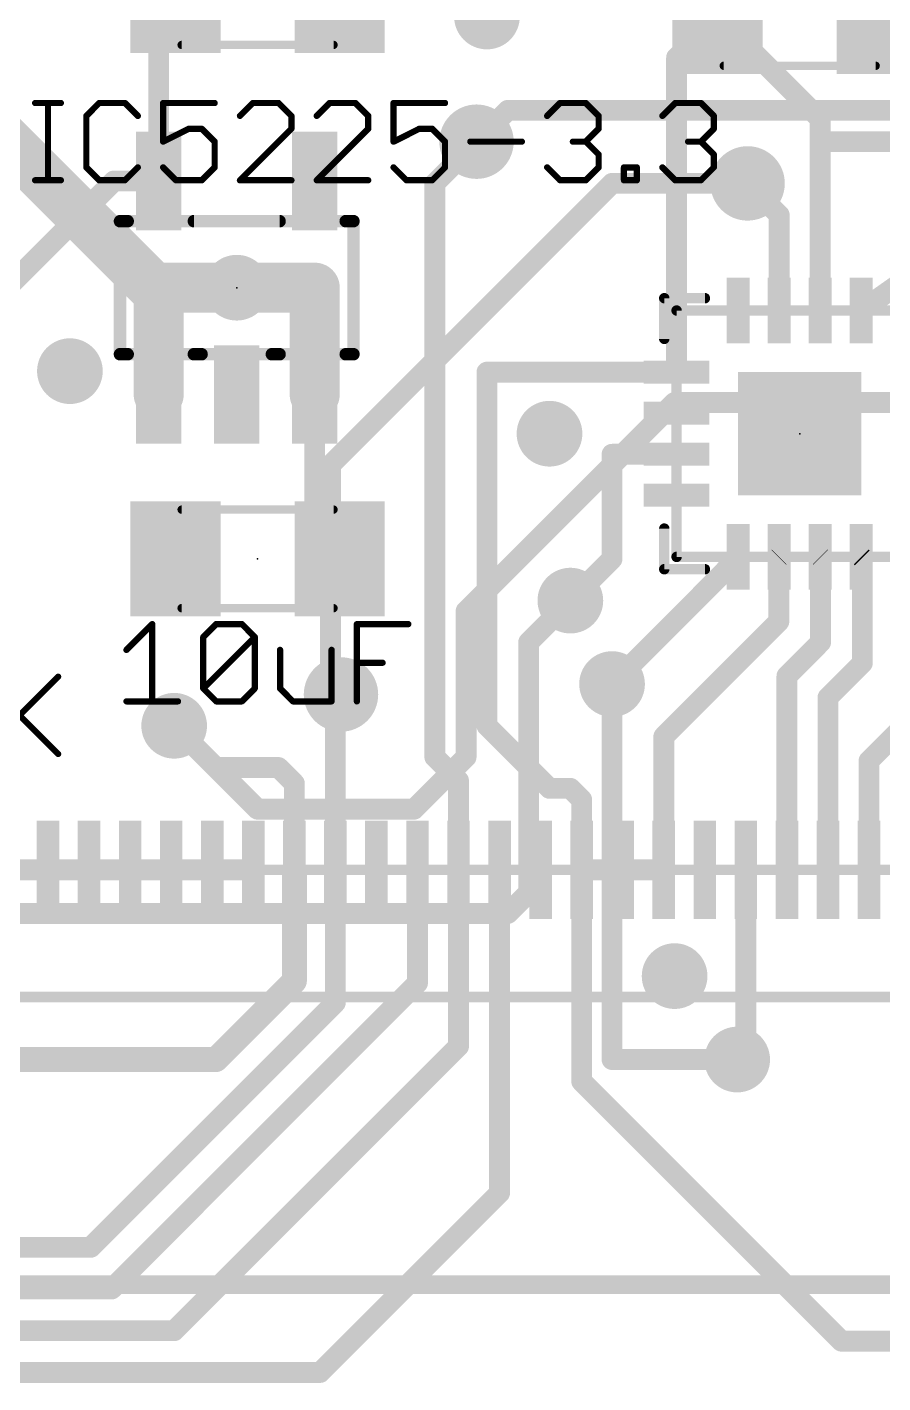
# Model space of a CAD drawing. Extents: x -15 to 72, y -20 to 100.
# Drawn here: x 31.74 to 42.16, y 28.32 to 44.83 of the extents above; entities that cross this region are included whole.
import ezdxf

# ---------------------------------------------------------------- set-up
doc = ezdxf.new("R2010")
doc.units = 0
for name, color, linetype in [('1', 12, 'CONTINUOUS'), ('16', 132, 'CONTINUOUS'), ('18', 110, 'CONTINUOUS'), ('21', 40, 'CONTINUOUS'), ('23', 53, 'CONTINUOUS'), ('27', 253, 'CONTINUOUS'), ('51', 253, 'CONTINUOUS')]:
    doc.layers.add(name, color=color, linetype=linetype)

# ---------------------------------------------------------------- blocks, each defined once
blk = doc.blocks.new('RECT')
blk.add_solid([(-0.5, -0.5), (0.5, -0.5), (-0.5, 0.5), (0.5, 0.5)])
blk = doc.blocks.new('ROUNDV')
at = {"const_width": 0.5}
blk.add_lwpolyline([(0, -0.25, 1), (0, 0.25, 1), (0, -0.25)], format="xyb", dxfattribs=at)

msp = doc.modelspace()

# ---------------------------------------------------------------- linework, layer by layer
at = {"layer": '1'}
for points, const_width in [([(33.34, 42.956), (33.34, 45.008)], 0.254), ([(39.648, 44.458), (40.148, 44.958)], 0.254), ([(41.398, 43.708), (40.148, 44.958)], 0.254), ([(39.648, 40.628), (39.648, 44.458)], 0.254), ([(41.398, 43.434), (41.398, 43.708)], 0.254), ([(36.703, 42.926), (37.211, 43.434)], 0.254), ([(41.398, 41.378), (41.398, 43.434)], 0.254), ([(42.672, 43.434), (41.398, 43.434)], 0.254), ([(44.196, 42.992), (41.898, 41.378)], 0.254), ([(32.796, 42.956), (30.734, 40.894)], 0.254), ([(33.34, 42.956), (32.796, 42.956)], 0.254), ([(36.703, 35.941), (36.703, 42.926)], 0.254), ([(40.898, 42.541), (40.513, 42.926)], 0.254), ([(40.898, 41.378), (40.898, 42.541)], 0.254), ([(33.34, 40.356), (33.34, 41.656)], 0.6096), ([(33.34, 41.656), (34.29, 41.656)], 0.6096), ([(34.29, 41.656), (35.24, 41.656)], 0.6096), ([(35.24, 41.656), (35.24, 40.356)], 0.6096), ([(39.648, 40.628), (37.338, 40.628)], 0.254), ([(37.338, 40.628), (37.338, 36.322)], 0.254), ([(35.24, 38.658), (35.24, 40.356)], 0.254), ([(39.648, 39.628), (38.862, 39.628)], 0.254), ([(38.862, 39.628), (38.862, 38.354)], 0.254), ([(35.544, 38.354), (35.24, 38.658)], 0.254), ([(38.862, 38.354), (38.354, 37.846)], 0.254), ([(40.398, 38.378), (40.156, 38.124)], 0.254), ([(40.894, 38.374), (40.898, 38.378)], 0.254), ([(40.894, 37.592), (40.894, 38.374)], 0.254), ([(41.402, 38.374), (41.398, 38.378)], 0.254), ([(41.402, 37.338), (41.402, 38.374)], 0.254), ([(41.91, 38.366), (41.898, 38.378)], 0.254), ([(41.91, 37.084), (41.91, 38.366)], 0.254), ([(40.156, 38.124), (38.862, 36.83)], 0.254), ([(39.492, 36.19), (40.894, 37.592)], 0.254), ([(40.992, 36.928), (41.402, 37.338)], 0.254), ([(41.992, 35.896), (43.434, 37.338)], 0.254), ([(41.492, 36.666), (41.91, 37.084)], 0.254), ([(40.992, 34.568), (40.992, 36.928)], 0.254), ([(35.56, 36.703), (35.492, 36.635)], 0.254), ([(35.492, 36.635), (35.492, 34.568)], 0.254), ([(41.492, 34.568), (41.492, 36.666)], 0.254), ([(34.036, 35.814), (33.528, 36.322)], 0.254), ([(37.338, 36.322), (38.1, 35.56)], 0.254), ([(39.492, 34.568), (39.492, 36.19)], 0.254), ([(36.992, 35.652), (36.703, 35.941)], 0.254), ([(41.992, 34.568), (41.992, 35.896)], 0.254), ([(34.798, 35.814), (34.036, 35.814)], 0.254), ([(34.992, 35.62), (34.798, 35.814)], 0.254), ([(34.992, 34.568), (34.992, 35.62)], 0.254), ([(36.992, 34.568), (36.992, 35.652)], 0.254), ([(38.1, 35.56), (38.354, 35.56)], 0.254), ([(38.354, 35.56), (38.492, 35.422)], 0.254), ([(38.492, 35.422), (38.492, 34.568)], 0.254), ([(31.492, 34.568), (31.992, 34.568)], 0.254), ([(32.492, 34.568), (31.992, 34.568)], 0.254), ([(32.992, 34.568), (32.492, 34.568)], 0.254), ([(33.492, 34.568), (32.992, 34.568)], 0.254), ([(33.992, 34.568), (33.492, 34.568)], 0.254), ([(34.492, 34.568), (33.992, 34.568)], 0.254), ([(34.992, 34.568), (34.992, 33.214)], 0.3048), ([(35.492, 32.952), (35.492, 34.568)], 0.254), ([(36.492, 34.568), (36.492, 33.19)], 0.254), ([(36.992, 32.42), (36.992, 34.568)], 0.254), ([(37.492, 34.568), (37.492, 30.634)], 0.254), ([(38.492, 34.568), (38.992, 34.568)], 0.254), ([(38.492, 31.993), (38.492, 34.568)], 0.254), ([(39.492, 34.568), (38.992, 34.568)], 0.254), ([(40.492, 32.364), (40.492, 34.568)], 0.254), ([(34.992, 33.214), (34.036, 32.258)], 0.3048), ([(36.492, 33.19), (32.766, 29.464)], 0.254), ([(32.512, 29.972), (35.492, 32.952)], 0.254), ([(33.528, 28.956), (36.992, 32.42)], 0.254), ([(34.036, 32.258), (19.558, 32.258)], 0.3048), ([(40.386, 32.258), (40.492, 32.364)], 0.254), ([(41.656, 28.829), (38.492, 31.993)], 0.254), ([(37.492, 30.634), (35.306, 28.448)], 0.254), ([(32.512, 29.972), (15.875, 29.972)], 0.254), ([(32.766, 29.464), (15.621, 29.464)], 0.254), ([(14.859, 28.956), (33.528, 28.956)], 0.254), ([(47.117, 28.829), (41.656, 28.829)], 0.254), ([(35.306, 28.448), (9.398, 28.448)], 0.254)]:
    msp.add_lwpolyline(points, dxfattribs=dict(at, const_width=const_width))
for points, const_width in [([(39.7115, 44.458, 1), (39.5845, 44.458)], 0.127), ([(39.6031, 44.5029, 1), (39.6929, 44.4131)], 0.127), ([(41.4615, 43.708, 1), (41.3345, 43.708)], 0.127), ([(41.3531, 43.6631, 1), (41.4429, 43.7529)], 0.127), ([(37.2559, 43.3891, 1), (37.1661, 43.4789)], 0.127), ([(41.4615, 43.434, 1), (41.3345, 43.434)], 0.127), ([(41.398, 43.4975, 1), (41.398, 43.3705)], 0.127), ([(41.3345, 43.434, 1), (41.4615, 43.434)], 0.127), ([(32.796, 43.0195, 1), (32.796, 42.8925)], 0.127), ([(32.8409, 42.9111, 1), (32.7511, 43.0009)], 0.127), ([(33.2765, 42.956, 1), (33.4035, 42.956)], 0.127), ([(33.34, 42.8925, 1), (33.34, 43.0195)], 0.127), ([(36.7665, 42.926, 1), (36.6395, 42.926)], 0.127), ([(36.6581, 42.9709, 1), (36.7479, 42.8811)], 0.127), ([(40.5579, 42.9709, 1), (40.4681, 42.8811)], 0.127), ([(40.9615, 42.541, 1), (40.8345, 42.541)], 0.127), ([(40.8531, 42.4961, 1), (40.9429, 42.5859)], 0.127), ([(33.4924, 41.656, 1), (33.1876, 41.656)], 0.3048), ([(33.34, 41.8084, 1), (33.34, 41.5036)], 0.3048), ([(34.29, 41.8084, 1), (34.29, 41.5036)], 0.3048), ([(34.29, 41.5036, 1), (34.29, 41.8084)], 0.3048), ([(35.3924, 41.656, 1), (35.0876, 41.656)], 0.3048), ([(35.24, 41.5036, 1), (35.24, 41.8084)], 0.3048), ([(40.8345, 41.378, 1), (40.9615, 41.378)], 0.127), ([(41.3345, 41.378, 1), (41.4615, 41.378)], 0.127), ([(41.8615, 41.43, 1), (41.9345, 41.326)], 0.127), ([(37.338, 40.6915, 1), (37.338, 40.5645)], 0.127), ([(37.4015, 40.628, 1), (37.2745, 40.628)], 0.127), ([(39.5845, 40.628, 1), (39.7115, 40.628)], 0.127), ([(39.648, 40.5645, 1), (39.648, 40.6915)], 0.127), ([(33.1876, 40.356, 1), (33.4924, 40.356)], 0.3048), ([(35.0876, 40.356, 1), (35.3924, 40.356)], 0.3048), ([(35.3035, 40.356, 1), (35.1765, 40.356)], 0.127), ([(38.862, 39.6915, 1), (38.862, 39.5645)], 0.127), ([(38.9255, 39.628, 1), (38.7985, 39.628)], 0.127), ([(39.648, 39.5645, 1), (39.648, 39.6915)], 0.127), ([(35.2849, 38.7029, 1), (35.1951, 38.6131)], 0.127), ([(35.1765, 38.658, 1), (35.3035, 38.658)], 0.127), ([(38.9069, 38.3091, 1), (38.8171, 38.3989)], 0.127), ([(40.444, 38.3342, 1), (40.352, 38.4218)], 0.127), ([(40.9575, 38.374, 1), (40.8305, 38.374)], 0.127), ([(40.8491, 38.4189, 1), (40.9389, 38.3291)], 0.127), ([(40.9429, 38.3331, 1), (40.8531, 38.4229)], 0.127), ([(41.4429, 38.4229, 1), (41.3531, 38.3331)], 0.127), ([(41.4655, 38.374, 1), (41.3385, 38.374)], 0.127), ([(41.3571, 38.3291, 1), (41.4469, 38.4189)], 0.127), ([(41.9429, 38.4229, 1), (41.8531, 38.3331)], 0.127), ([(41.9735, 38.366, 1), (41.8465, 38.366)], 0.127), ([(41.8651, 38.3211, 1), (41.9549, 38.4109)], 0.127), ([(35.4991, 38.3091, 1), (35.5889, 38.3989)], 0.127), ([(38.7985, 38.354, 1), (38.9255, 38.354)], 0.127), ([(40.11, 38.1678, 1), (40.202, 38.0802)], 0.127), ([(40.2009, 38.0791, 1), (40.1111, 38.1689)], 0.127), ([(38.3091, 37.8909, 1), (38.3989, 37.8011)], 0.127), ([(40.8305, 37.592, 1), (40.9575, 37.592)], 0.127), ([(40.9389, 37.5471, 1), (40.8491, 37.6369)], 0.127), ([(41.3385, 37.338, 1), (41.4655, 37.338)], 0.127), ([(41.4469, 37.2931, 1), (41.3571, 37.3829)], 0.127), ([(41.8465, 37.084, 1), (41.9735, 37.084)], 0.127), ([(41.9549, 37.0391, 1), (41.8651, 37.1289)], 0.127), ([(41.0555, 36.928, 1), (40.9285, 36.928)], 0.127), ([(40.9471, 36.9729, 1), (41.0369, 36.8831)], 0.127), ([(35.6049, 36.6581, 1), (35.5151, 36.7479)], 0.127), ([(38.8171, 36.8749, 1), (38.9069, 36.7851)], 0.127), ([(35.5555, 36.635, 1), (35.4285, 36.635)], 0.127), ([(35.4471, 36.6799, 1), (35.5369, 36.5901)], 0.127), ([(41.5555, 36.666, 1), (41.4285, 36.666)], 0.127), ([(41.4471, 36.7109, 1), (41.5369, 36.6211)], 0.127), ([(33.5729, 36.3669, 1), (33.4831, 36.2771)], 0.127), ([(37.3829, 36.3669, 1), (37.2931, 36.2771)], 0.127), ([(37.2745, 36.322, 1), (37.4015, 36.322)], 0.127), ([(39.5555, 36.19, 1), (39.4285, 36.19)], 0.127), ([(39.4471, 36.2349, 1), (39.5369, 36.1451)], 0.127), ([(36.7479, 35.9859, 1), (36.6581, 35.8961)], 0.127), ([(36.6395, 35.941, 1), (36.7665, 35.941)], 0.127), ([(42.0555, 35.896, 1), (41.9285, 35.896)], 0.127), ([(41.9471, 35.9409, 1), (42.0369, 35.8511)], 0.127), ([(34.036, 35.8775, 1), (34.036, 35.7505)], 0.127), ([(33.9911, 35.7691, 1), (34.0809, 35.8589)], 0.127), ([(34.8429, 35.8589, 1), (34.7531, 35.7691)], 0.127), ([(34.798, 35.7505, 1), (34.798, 35.8775)], 0.127), ([(35.0555, 35.62, 1), (34.9285, 35.62)], 0.127), ([(34.9471, 35.5751, 1), (35.0369, 35.6649)], 0.127), ([(37.0555, 35.652, 1), (36.9285, 35.652)], 0.127), ([(36.9471, 35.6071, 1), (37.0369, 35.6969)], 0.127), ([(38.1, 35.6235, 1), (38.1, 35.4965)], 0.127), ([(38.0551, 35.5151, 1), (38.1449, 35.6049)], 0.127), ([(38.3989, 35.6049, 1), (38.3091, 35.5151)], 0.127), ([(38.354, 35.4965, 1), (38.354, 35.6235)], 0.127), ([(38.5555, 35.422, 1), (38.4285, 35.422)], 0.127), ([(38.4471, 35.3771, 1), (38.5369, 35.4669)], 0.127), ([(31.992, 34.6315, 1), (31.992, 34.5045)], 0.127), ([(31.992, 34.5045, 1), (31.992, 34.6315)], 0.127), ([(32.492, 34.6315, 1), (32.492, 34.5045)], 0.127), ([(32.492, 34.5045, 1), (32.492, 34.6315)], 0.127), ([(32.992, 34.6315, 1), (32.992, 34.5045)], 0.127), ([(32.992, 34.5045, 1), (32.992, 34.6315)], 0.127), ([(33.492, 34.6315, 1), (33.492, 34.5045)], 0.127), ([(33.492, 34.5045, 1), (33.492, 34.6315)], 0.127), ([(33.992, 34.6315, 1), (33.992, 34.5045)], 0.127), ([(33.992, 34.5045, 1), (33.992, 34.6315)], 0.127), ([(34.492, 34.5045, 1), (34.492, 34.6315)], 0.127), ([(35.0682, 34.568, 1), (34.9158, 34.568)], 0.1524), ([(35.5555, 34.568, 1), (35.4285, 34.568)], 0.127), ([(36.5555, 34.568, 1), (36.4285, 34.568)], 0.127), ([(37.0555, 34.568, 1), (36.9285, 34.568)], 0.127), ([(37.5555, 34.568, 1), (37.4285, 34.568)], 0.127), ([(38.492, 34.6315, 1), (38.492, 34.5045)], 0.127), ([(38.5555, 34.568, 1), (38.4285, 34.568)], 0.127), ([(38.992, 34.6315, 1), (38.992, 34.5045)], 0.127), ([(38.992, 34.5045, 1), (38.992, 34.6315)], 0.127), ([(39.492, 34.5045, 1), (39.492, 34.6315)], 0.127), ([(40.5555, 34.568, 1), (40.4285, 34.568)], 0.127), ([(34.9285, 34.568, 1), (35.0555, 34.568)], 0.127), ([(35.4285, 34.568, 1), (35.5555, 34.568)], 0.127), ([(36.9285, 34.568, 1), (37.0555, 34.568)], 0.127), ([(38.4285, 34.568, 1), (38.5555, 34.568)], 0.127), ([(39.4285, 34.568, 1), (39.5555, 34.568)], 0.127), ([(40.9285, 34.568, 1), (41.0555, 34.568)], 0.127), ([(41.4285, 34.568, 1), (41.5555, 34.568)], 0.127), ([(41.9285, 34.568, 1), (42.0555, 34.568)], 0.127), ([(35.0459, 33.1601, 1), (34.9381, 33.2679)], 0.1524), ([(34.9158, 33.214, 1), (35.0682, 33.214)], 0.1524), ([(36.4285, 33.19, 1), (36.5555, 33.19)], 0.127), ([(36.5369, 33.1451, 1), (36.4471, 33.2349)], 0.127), ([(35.5369, 32.9071, 1), (35.4471, 32.9969)], 0.127), ([(35.4285, 32.952, 1), (35.5555, 32.952)], 0.127), ([(37.0369, 32.3751, 1), (36.9471, 32.4649)], 0.127), ([(33.9821, 32.3119, 1), (34.0899, 32.2041)], 0.1524), ([(34.036, 32.1818, 1), (34.036, 32.3342)], 0.1524), ([(36.9285, 32.42, 1), (37.0555, 32.42)], 0.127), ([(40.3411, 32.3029, 1), (40.4309, 32.2131)], 0.127), ([(40.4285, 32.364, 1), (40.5555, 32.364)], 0.127), ([(40.5369, 32.3191, 1), (40.4471, 32.4089)], 0.127), ([(38.5369, 32.0379, 1), (38.4471, 31.9481)], 0.127), ([(38.4285, 31.993, 1), (38.5555, 31.993)], 0.127), ([(37.5369, 30.5891, 1), (37.4471, 30.6789)], 0.127), ([(37.4285, 30.634, 1), (37.5555, 30.634)], 0.127), ([(32.4671, 30.0169, 1), (32.5569, 29.9271)], 0.127), ([(32.512, 29.9085, 1), (32.512, 30.0355)], 0.127), ([(32.7211, 29.5089, 1), (32.8109, 29.4191)], 0.127), ([(32.766, 29.4005, 1), (32.766, 29.5275)], 0.127), ([(33.4831, 29.0009, 1), (33.5729, 28.9111)], 0.127), ([(33.528, 28.8925, 1), (33.528, 29.0195)], 0.127), ([(41.656, 28.8925, 1), (41.656, 28.7655)], 0.127), ([(41.6111, 28.7841, 1), (41.7009, 28.8739)], 0.127), ([(35.306, 28.3845, 1), (35.306, 28.5115)], 0.127), ([(35.2611, 28.4929, 1), (35.3509, 28.4031)], 0.127)]:
    msp.add_lwpolyline(points, format="xyb", dxfattribs=dict(at, const_width=const_width))
at = {"layer": '16'}
for points, const_width in [([(30.734, 44.196), (33.274, 41.656)], 0.6096), ([(37.211, 43.434), (37.592, 43.815)], 0.254), ([(37.592, 43.815), (43.434, 43.815)], 0.254), ([(38.862, 42.926), (35.433, 39.497)], 0.254), ([(40.513, 42.926), (38.862, 42.926)], 0.254), ([(33.274, 41.656), (34.29, 41.656)], 0.6096), ([(37.084, 37.719), (39.624, 40.259)], 0.254), ([(39.624, 40.259), (45.085, 40.259)], 0.254), ([(35.433, 39.497), (35.433, 36.83)], 0.254), ([(38.354, 37.846), (37.846, 37.338)], 0.254), ([(37.084, 35.941), (37.084, 37.719)], 0.254), ([(37.846, 37.338), (37.846, 34.29)], 0.254), ([(35.433, 36.83), (35.56, 36.703)], 0.254), ([(38.862, 36.83), (38.862, 32.258)], 0.254), ([(33.528, 36.322), (34.544, 35.306)], 0.254), ([(36.449, 35.306), (37.084, 35.941)], 0.254), ([(34.544, 35.306), (36.449, 35.306)], 0.254), ([(37.846, 34.29), (37.592, 34.036)], 0.254), ([(37.592, 34.036), (27.178, 34.036)], 0.254), ([(38.862, 32.258), (40.386, 32.258)], 0.254)]:
    msp.add_lwpolyline(points, dxfattribs=dict(at, const_width=const_width))
for points, const_width in [([(37.592, 43.8785, 1), (37.592, 43.7515)], 0.127), ([(37.6369, 43.7701, 1), (37.5471, 43.8599)], 0.127), ([(37.1661, 43.4789, 1), (37.2559, 43.3891)], 0.127), ([(38.862, 42.9895, 1), (38.862, 42.8625)], 0.127), ([(38.9069, 42.8811, 1), (38.8171, 42.9709)], 0.127), ([(40.513, 42.8625, 1), (40.513, 42.9895)], 0.127), ([(33.274, 41.8084, 1), (33.274, 41.5036)], 0.3048), ([(34.29, 41.5036, 1), (34.29, 41.8084)], 0.3048), ([(33.1662, 41.5482, 1), (33.3818, 41.7638)], 0.3048), ([(39.624, 40.3225, 1), (39.624, 40.1955)], 0.127), ([(39.6689, 40.2141, 1), (39.5791, 40.3039)], 0.127), ([(35.4965, 39.497, 1), (35.3695, 39.497)], 0.127), ([(35.3881, 39.5419, 1), (35.4779, 39.4521)], 0.127), ([(38.3989, 37.8011, 1), (38.3091, 37.8909)], 0.127), ([(37.1475, 37.719, 1), (37.0205, 37.719)], 0.127), ([(37.0391, 37.7639, 1), (37.1289, 37.6741)], 0.127), ([(37.9095, 37.338, 1), (37.7825, 37.338)], 0.127), ([(37.8011, 37.3829, 1), (37.8909, 37.2931)], 0.127), ([(35.4779, 36.8749, 1), (35.3881, 36.7851)], 0.127), ([(35.3695, 36.83, 1), (35.4965, 36.83)], 0.127), ([(38.9255, 36.83, 1), (38.7985, 36.83)], 0.127), ([(35.5151, 36.6581, 1), (35.6049, 36.7479)], 0.127), ([(33.5729, 36.3669, 1), (33.4831, 36.2771)], 0.127), ([(37.0205, 35.941, 1), (37.1475, 35.941)], 0.127), ([(37.1289, 35.8961, 1), (37.0391, 35.9859)], 0.127), ([(34.544, 35.3695, 1), (34.544, 35.2425)], 0.127), ([(34.4991, 35.2611, 1), (34.5889, 35.3509)], 0.127), ([(36.4041, 35.3509, 1), (36.4939, 35.2611)], 0.127), ([(36.449, 35.2425, 1), (36.449, 35.3695)], 0.127), ([(37.7825, 34.29, 1), (37.9095, 34.29)], 0.127), ([(37.8909, 34.2451, 1), (37.8011, 34.3349)], 0.127), ([(37.5471, 34.0809, 1), (37.6369, 33.9911)], 0.127), ([(37.592, 33.9725, 1), (37.592, 34.0995)], 0.127), ([(38.862, 32.3215, 1), (38.862, 32.1945)], 0.127), ([(40.386, 32.1945, 1), (40.386, 32.3215)], 0.127), ([(38.7985, 32.258, 1), (38.9255, 32.258)], 0.127)]:
    msp.add_lwpolyline(points, format="xyb", dxfattribs=dict(at, const_width=const_width))
at = {"layer": '21'}
for points, const_width in [([(32.868, 40.846), (32.868, 42.466)], 0.1524), ([(32.868, 42.466), (32.962, 42.466)], 0.1524), ([(33.768, 42.466), (34.812, 42.466)], 0.1524), ([(35.618, 42.466), (35.712, 42.466)], 0.1524), ([(35.712, 42.466), (35.712, 40.846)], 0.1524), ([(39.498, 41.033), (39.498, 41.528)], 0.127), ([(39.498, 41.528), (39.993, 41.528)], 0.127), ([(32.962, 40.846), (32.868, 40.846)], 0.1524), ([(33.862, 40.846), (33.768, 40.846)], 0.1524), ([(34.812, 40.846), (34.718, 40.846)], 0.1524), ([(35.712, 40.846), (35.618, 40.846)], 0.1524), ([(39.498, 38.228), (39.498, 38.723)], 0.127), ([(39.993, 38.228), (39.498, 38.228)], 0.127), ([(16.442, 29.468), (46.042, 29.468)], 0.127)]:
    msp.add_lwpolyline(points, dxfattribs=dict(at, const_width=const_width))
for points, const_width in [([(32.9061, 42.466, 1), (32.8299, 42.466)], 0.0762), ([(32.868, 42.5041, 1), (32.868, 42.4279)], 0.0762), ([(32.962, 42.4279, 1), (32.962, 42.5041)], 0.0762), ([(33.768, 42.5041, 1), (33.768, 42.4279)], 0.0762), ([(34.812, 42.4279, 1), (34.812, 42.5041)], 0.0762), ([(35.618, 42.5041, 1), (35.618, 42.4279)], 0.0762), ([(35.7501, 42.466, 1), (35.6739, 42.466)], 0.0762), ([(35.712, 42.4279, 1), (35.712, 42.5041)], 0.0762), ([(39.498, 41.5598, 1), (39.498, 41.4962)], 0.0635), ([(39.5298, 41.528, 1), (39.4663, 41.528)], 0.0635), ([(39.993, 41.4962, 1), (39.993, 41.5598)], 0.0635), ([(39.4663, 41.033, 1), (39.5298, 41.033)], 0.0635), ([(32.868, 40.8841, 1), (32.868, 40.8079)], 0.0762), ([(32.8299, 40.846, 1), (32.9061, 40.846)], 0.0762), ([(32.962, 40.8079, 1), (32.962, 40.8841)], 0.0762), ([(33.768, 40.8841, 1), (33.768, 40.8079)], 0.0762), ([(33.862, 40.8079, 1), (33.862, 40.8841)], 0.0762), ([(34.718, 40.8841, 1), (34.718, 40.8079)], 0.0762), ([(34.812, 40.8079, 1), (34.812, 40.8841)], 0.0762), ([(35.618, 40.8841, 1), (35.618, 40.8079)], 0.0762), ([(35.6739, 40.846, 1), (35.7501, 40.846)], 0.0762), ([(35.712, 40.8079, 1), (35.712, 40.8841)], 0.0762), ([(39.5298, 38.723, 1), (39.4663, 38.723)], 0.0635), ([(39.498, 38.2598, 1), (39.498, 38.1962)], 0.0635), ([(39.4663, 38.228, 1), (39.5298, 38.228)], 0.0635), ([(39.993, 38.1962, 1), (39.993, 38.2598)], 0.0635)]:
    msp.add_lwpolyline(points, format="xyb", dxfattribs=dict(at, const_width=const_width))
at = {"layer": '23'}
for p in [(34.29, 41.656), (41.148, 39.878), (34.544, 38.354)]:
    msp.add_point(p, dxfattribs=at)
at = {"layer": '27', "const_width": 0.0762}
for points in [[(31.8346, 43.9047), (32.1482, 43.9047)], [(31.9914, 42.9641), (31.9914, 43.9047)], [(32.6151, 43.9047), (32.4583, 43.7479)], [(32.9286, 43.9047), (32.6151, 43.9047)], [(33.0854, 43.7479), (32.9286, 43.9047)], [(34.0209, 43.9047), (33.3938, 43.9047)], [(33.3938, 43.9047), (33.3938, 43.4344)], [(34.4861, 43.9047), (34.3293, 43.7479)], [(34.7996, 43.9047), (34.4861, 43.9047)], [(34.9564, 43.7479), (34.7996, 43.9047)], [(35.4216, 43.9047), (35.2649, 43.7479)], [(35.7352, 43.9047), (35.4216, 43.9047)], [(35.8919, 43.7479), (35.7352, 43.9047)], [(36.8274, 43.9047), (36.2004, 43.9047)], [(36.2004, 43.9047), (36.2004, 43.4344)], [(38.0714, 43.7479), (38.2282, 43.9047)], [(38.2282, 43.9047), (38.5417, 43.9047)], [(38.5417, 43.9047), (38.6985, 43.7479)], [(39.4747, 43.7479), (39.6315, 43.9047)], [(39.6315, 43.9047), (39.945, 43.9047)], [(39.945, 43.9047), (40.1018, 43.7479)], [(32.4583, 43.7479), (32.4583, 43.1209)], [(34.9564, 43.5912), (34.9564, 43.7479)], [(35.8919, 43.5912), (35.8919, 43.7479)], [(38.6985, 43.7479), (38.6985, 43.5912)], [(40.1018, 43.7479), (40.1018, 43.5912)], [(33.3938, 43.4344), (33.7073, 43.5912)], [(33.7073, 43.5912), (33.8641, 43.5912)], [(33.8641, 43.5912), (34.0209, 43.4344)], [(34.3293, 42.9641), (34.9564, 43.5912)], [(35.2649, 42.9641), (35.8919, 43.5912)], [(36.2004, 43.4344), (36.5139, 43.5912)], [(36.5139, 43.5912), (36.6707, 43.5912)], [(36.6707, 43.5912), (36.8274, 43.4344)], [(38.6985, 43.5912), (38.5417, 43.4344)], [(40.1018, 43.5912), (39.945, 43.4344)], [(34.0209, 43.4344), (34.0209, 43.1209)], [(36.8274, 43.4344), (36.8274, 43.1209)], [(37.1359, 43.4344), (37.763, 43.4344)], [(38.5417, 43.4344), (38.3849, 43.4344)], [(38.5417, 43.4344), (38.6985, 43.2776)], [(39.945, 43.4344), (39.7882, 43.4344)], [(39.945, 43.4344), (40.1018, 43.2776)], [(38.6985, 43.2776), (38.6985, 43.1209)], [(40.1018, 43.2776), (40.1018, 43.1209)], [(32.4583, 43.1209), (32.6151, 42.9641)], [(32.9286, 42.9641), (33.0854, 43.1209)], [(33.5506, 42.9641), (33.3938, 43.1209)], [(34.0209, 43.1209), (33.8641, 42.9641)], [(36.3571, 42.9641), (36.2004, 43.1209)], [(36.8274, 43.1209), (36.6707, 42.9641)], [(38.2282, 42.9641), (38.0714, 43.1209)], [(38.6985, 43.1209), (38.5417, 42.9641)], [(39.0069, 42.9641), (39.0069, 43.1209)], [(39.0069, 43.1209), (39.1637, 43.1209)], [(39.1637, 43.1209), (39.1637, 42.9641)], [(39.6315, 42.9641), (39.4747, 43.1209)], [(40.1018, 43.1209), (39.945, 42.9641)], [(31.8346, 42.9641), (32.1482, 42.9641)], [(32.6151, 42.9641), (32.9286, 42.9641)], [(33.8641, 42.9641), (33.5506, 42.9641)], [(34.9564, 42.9641), (34.3293, 42.9641)], [(35.8919, 42.9641), (35.2649, 42.9641)], [(36.6707, 42.9641), (36.3571, 42.9641)], [(38.5417, 42.9641), (38.2282, 42.9641)], [(39.1637, 42.9641), (39.0069, 42.9641)], [(39.945, 42.9641), (39.6315, 42.9641)], [(32.9471, 37.2462), (33.2606, 37.5597)], [(33.2606, 37.5597), (33.2606, 36.6191)], [(33.8826, 37.4029), (34.0394, 37.5597)], [(34.0394, 37.5597), (34.3529, 37.5597)], [(34.3529, 37.5597), (34.5097, 37.4029)], [(35.7537, 36.6191), (35.7537, 37.5597)], [(35.7537, 37.5597), (36.3807, 37.5597)], [(33.8826, 36.7759), (33.8826, 37.4029)], [(33.8826, 36.7759), (34.5097, 37.4029)], [(34.5097, 37.4029), (34.5097, 36.7759)], [(34.8181, 37.2462), (34.8181, 36.7759)], [(35.4452, 36.6191), (35.4452, 37.2462)], [(35.7537, 37.0894), (36.0672, 37.0894)], [(31.4876, 36.2926), (32.1147, 36.9197)], [(34.0394, 36.6191), (33.8826, 36.7759)], [(34.5097, 36.7759), (34.3529, 36.6191)], [(34.8181, 36.7759), (34.9749, 36.6191)], [(32.9471, 36.6191), (33.5742, 36.6191)], [(34.3529, 36.6191), (34.0394, 36.6191)], [(34.9749, 36.6191), (35.4452, 36.6191)], [(31.6443, 36.4494), (32.1147, 35.9791)]]:
    msp.add_lwpolyline(points, dxfattribs=at)
at = {"layer": '27', "const_width": 0.0381}
for points in [[(31.8346, 43.9238, 1), (31.8346, 43.8857)], [(32.0104, 43.9047, 1), (31.9723, 43.9047)], [(32.1482, 43.8857, 1), (32.1482, 43.9238)], [(32.6151, 43.9238, 1), (32.6151, 43.8857)], [(32.6285, 43.8912, 1), (32.6016, 43.9182)], [(32.9421, 43.9182, 1), (32.9151, 43.8912)], [(32.9286, 43.8857, 1), (32.9286, 43.9238)], [(33.3938, 43.9238, 1), (33.3938, 43.8857)], [(33.4129, 43.9047, 1), (33.3748, 43.9047)], [(34.0209, 43.8857, 1), (34.0209, 43.9238)], [(34.4861, 43.9238, 1), (34.4861, 43.8857)], [(34.4996, 43.8912, 1), (34.4726, 43.9182)], [(34.8131, 43.9182, 1), (34.7862, 43.8912)], [(34.7996, 43.8857, 1), (34.7996, 43.9238)], [(35.4216, 43.9238, 1), (35.4216, 43.8857)], [(35.4351, 43.8912, 1), (35.4081, 43.9182)], [(35.7486, 43.9182, 1), (35.7217, 43.8912)], [(35.7352, 43.8857, 1), (35.7352, 43.9238)], [(36.2004, 43.9238, 1), (36.2004, 43.8857)], [(36.2194, 43.9047, 1), (36.1813, 43.9047)], [(36.8274, 43.8857, 1), (36.8274, 43.9238)], [(38.2282, 43.9238, 1), (38.2282, 43.8857)], [(38.2416, 43.8912, 1), (38.2147, 43.9182)], [(38.5552, 43.9182, 1), (38.5282, 43.8912)], [(38.5417, 43.8857, 1), (38.5417, 43.9238)], [(39.6315, 43.9238, 1), (39.6315, 43.8857)], [(39.6449, 43.8912, 1), (39.618, 43.9182)], [(39.9585, 43.9182, 1), (39.9315, 43.8912)], [(39.945, 43.8857, 1), (39.945, 43.9238)], [(32.4773, 43.7479, 1), (32.4392, 43.7479)], [(32.4448, 43.7614, 1), (32.4718, 43.7345)], [(33.0719, 43.7345, 1), (33.0988, 43.7614)], [(34.3159, 43.7614, 1), (34.3428, 43.7345)], [(34.9755, 43.7479, 1), (34.9374, 43.7479)], [(34.9429, 43.7345, 1), (34.9699, 43.7614)], [(35.2514, 43.7614, 1), (35.2783, 43.7345)], [(35.911, 43.7479, 1), (35.8729, 43.7479)], [(35.8785, 43.7345, 1), (35.9054, 43.7614)], [(38.0579, 43.7614, 1), (38.0849, 43.7345)], [(38.7175, 43.7479, 1), (38.6794, 43.7479)], [(38.685, 43.7345, 1), (38.7119, 43.7614)], [(39.4612, 43.7614, 1), (39.4882, 43.7345)], [(40.1208, 43.7479, 1), (40.0827, 43.7479)], [(40.0883, 43.7345, 1), (40.1152, 43.7614)], [(33.7073, 43.6102, 1), (33.7073, 43.5721)], [(33.7159, 43.5741, 1), (33.6988, 43.6082)], [(33.8776, 43.6046, 1), (33.8506, 43.5777)], [(33.8641, 43.5721, 1), (33.8641, 43.6102)], [(34.9374, 43.5912, 1), (34.9755, 43.5912)], [(34.9699, 43.5777, 1), (34.9429, 43.6046)], [(35.8729, 43.5912, 1), (35.911, 43.5912)], [(35.9054, 43.5777, 1), (35.8785, 43.6046)], [(36.5139, 43.6102, 1), (36.5139, 43.5721)], [(36.5224, 43.5741, 1), (36.5054, 43.6082)], [(36.6841, 43.6046, 1), (36.6572, 43.5777)], [(36.6707, 43.5721, 1), (36.6707, 43.6102)], [(38.6794, 43.5912, 1), (38.7175, 43.5912)], [(38.7119, 43.5777, 1), (38.685, 43.6046)], [(40.0827, 43.5912, 1), (40.1208, 43.5912)], [(40.1152, 43.5777, 1), (40.0883, 43.6046)], [(33.3853, 43.4514, 1), (33.4023, 43.4174)], [(33.3748, 43.4344, 1), (33.4129, 43.4344)], [(34.0399, 43.4344, 1), (34.0018, 43.4344)], [(34.0074, 43.4209, 1), (34.0344, 43.4479)], [(36.1919, 43.4514, 1), (36.2089, 43.4174)], [(36.1813, 43.4344, 1), (36.2194, 43.4344)], [(36.8465, 43.4344, 1), (36.8084, 43.4344)], [(36.814, 43.4209, 1), (36.8409, 43.4479)], [(37.1359, 43.4535, 1), (37.1359, 43.4154)], [(37.763, 43.4154, 1), (37.763, 43.4535)], [(38.3849, 43.4535, 1), (38.3849, 43.4154)], [(38.5552, 43.4479, 1), (38.5282, 43.4209)], [(38.5282, 43.4479, 1), (38.5552, 43.4209)], [(38.5417, 43.4154, 1), (38.5417, 43.4535)], [(39.7882, 43.4535, 1), (39.7882, 43.4154)], [(39.9585, 43.4479, 1), (39.9315, 43.4209)], [(39.9315, 43.4479, 1), (39.9585, 43.4209)], [(39.945, 43.4154, 1), (39.945, 43.4535)], [(38.7175, 43.2776, 1), (38.6794, 43.2776)], [(38.685, 43.2642, 1), (38.7119, 43.2911)], [(40.1208, 43.2776, 1), (40.0827, 43.2776)], [(40.0883, 43.2642, 1), (40.1152, 43.2911)], [(32.4392, 43.1209, 1), (32.4773, 43.1209)], [(32.4718, 43.1343, 1), (32.4448, 43.1074)], [(33.0988, 43.1074, 1), (33.0719, 43.1343)], [(33.4073, 43.1343, 1), (33.3803, 43.1074)], [(34.0018, 43.1209, 1), (34.0399, 43.1209)], [(34.0344, 43.1074, 1), (34.0074, 43.1343)], [(36.2138, 43.1343, 1), (36.1869, 43.1074)], [(36.8084, 43.1209, 1), (36.8465, 43.1209)], [(36.8409, 43.1074, 1), (36.814, 43.1343)], [(38.0849, 43.1343, 1), (38.0579, 43.1074)], [(38.6794, 43.1209, 1), (38.7175, 43.1209)], [(38.7119, 43.1074, 1), (38.685, 43.1343)], [(39.0069, 43.1399, 1), (39.0069, 43.1018)], [(39.026, 43.1209, 1), (38.9879, 43.1209)], [(39.1827, 43.1209, 1), (39.1446, 43.1209)], [(39.1637, 43.1018, 1), (39.1637, 43.1399)], [(39.4882, 43.1343, 1), (39.4612, 43.1074)], [(40.0827, 43.1209, 1), (40.1208, 43.1209)], [(40.1152, 43.1074, 1), (40.0883, 43.1343)], [(31.8346, 42.9832, 1), (31.8346, 42.9451)], [(31.9723, 42.9641, 1), (32.0104, 42.9641)], [(32.1482, 42.9451, 1), (32.1482, 42.9832)], [(32.6151, 42.9832, 1), (32.6151, 42.9451)], [(32.6016, 42.9506, 1), (32.6285, 42.9776)], [(32.9151, 42.9776, 1), (32.9421, 42.9506)], [(32.9286, 42.9451, 1), (32.9286, 42.9832)], [(33.5506, 42.9832, 1), (33.5506, 42.9451)], [(33.5371, 42.9506, 1), (33.5641, 42.9776)], [(33.8506, 42.9776, 1), (33.8776, 42.9506)], [(33.8641, 42.9451, 1), (33.8641, 42.9832)], [(34.3293, 42.9832, 1), (34.3293, 42.9451)], [(34.3159, 42.9776, 1), (34.3428, 42.9506)], [(34.9564, 42.9451, 1), (34.9564, 42.9832)], [(35.2514, 42.9776, 1), (35.2783, 42.9506)], [(35.2649, 42.9832, 1), (35.2649, 42.9451)], [(35.8919, 42.9451, 1), (35.8919, 42.9832)], [(36.3571, 42.9832, 1), (36.3571, 42.9451)], [(36.3437, 42.9506, 1), (36.3706, 42.9776)], [(36.6572, 42.9776, 1), (36.6841, 42.9506)], [(36.6707, 42.9451, 1), (36.6707, 42.9832)], [(38.2282, 42.9832, 1), (38.2282, 42.9451)], [(38.2147, 42.9506, 1), (38.2416, 42.9776)], [(38.5282, 42.9776, 1), (38.5552, 42.9506)], [(38.5417, 42.9451, 1), (38.5417, 42.9832)], [(39.0069, 42.9832, 1), (39.0069, 42.9451)], [(38.9879, 42.9641, 1), (39.026, 42.9641)], [(39.1446, 42.9641, 1), (39.1827, 42.9641)], [(39.1637, 42.9451, 1), (39.1637, 42.9832)], [(39.6315, 42.9832, 1), (39.6315, 42.9451)], [(39.618, 42.9506, 1), (39.6449, 42.9776)], [(39.9315, 42.9776, 1), (39.9585, 42.9506)], [(39.945, 42.9451, 1), (39.945, 42.9832)], [(33.2797, 37.5597, 1), (33.2416, 37.5597)], [(33.2741, 37.5462, 1), (33.2472, 37.5732)], [(34.0394, 37.5788, 1), (34.0394, 37.5407)], [(34.0529, 37.5462, 1), (34.0259, 37.5732)], [(34.3664, 37.5732, 1), (34.3394, 37.5462)], [(34.3529, 37.5407, 1), (34.3529, 37.5788)], [(35.7537, 37.5788, 1), (35.7537, 37.5407)], [(35.7727, 37.5597, 1), (35.7346, 37.5597)], [(36.3807, 37.5407, 1), (36.3807, 37.5788)], [(33.9017, 37.4029, 1), (33.8636, 37.4029)], [(33.8691, 37.4164, 1), (33.8961, 37.3895)], [(34.5287, 37.4029, 1), (34.4906, 37.4029)], [(34.5232, 37.3895, 1), (34.4962, 37.4164)], [(34.4962, 37.3895, 1), (34.5232, 37.4164)], [(32.9336, 37.2596, 1), (32.9606, 37.2327)], [(34.8372, 37.2462, 1), (34.7991, 37.2462)], [(35.4643, 37.2462, 1), (35.4262, 37.2462)], [(35.7537, 37.1085, 1), (35.7537, 37.0704)], [(36.0672, 37.0704, 1), (36.0672, 37.1085)], [(32.1281, 36.9062, 1), (32.1012, 36.9332)], [(33.8961, 36.7893, 1), (33.8691, 36.7624)], [(34.5232, 36.7624, 1), (34.4962, 36.7893)], [(34.8316, 36.7893, 1), (34.8047, 36.7624)], [(32.9471, 36.6382, 1), (32.9471, 36.6001)], [(33.5742, 36.6001, 1), (33.5742, 36.6382)], [(33.8691, 36.7893, 1), (33.8961, 36.7624)], [(33.8636, 36.7759, 1), (33.9017, 36.7759)], [(34.0394, 36.6382, 1), (34.0394, 36.6001)], [(34.0259, 36.6056, 1), (34.0529, 36.6326)], [(34.3394, 36.6326, 1), (34.3664, 36.6056)], [(34.3529, 36.6001, 1), (34.3529, 36.6382)], [(34.4906, 36.7759, 1), (34.5287, 36.7759)], [(34.7991, 36.7759, 1), (34.8372, 36.7759)], [(34.9749, 36.6382, 1), (34.9749, 36.6001)], [(34.9614, 36.6056, 1), (34.9884, 36.6326)], [(35.4452, 36.6001, 1), (35.4452, 36.6382)], [(33.2416, 36.6191, 1), (33.2797, 36.6191)], [(35.4262, 36.6191, 1), (35.4643, 36.6191)], [(35.7346, 36.6191, 1), (35.7727, 36.6191)], [(32.1012, 35.9656, 1), (32.1281, 35.9926)]]:
    msp.add_lwpolyline(points, format="xyb", dxfattribs=at)
at = {"layer": '51'}
for points, const_width in [([(35.469, 44.612), (33.619, 44.612)], 0.1016), ([(42.073, 44.358), (40.223, 44.358)], 0.1016), ([(32.868, 42.466), (35.712, 42.466)], 0.1524), ([(39.648, 38.378), (39.648, 41.378)], 0.127), ([(39.648, 41.378), (42.648, 41.378)], 0.127), ([(35.712, 40.846), (32.868, 40.846)], 0.1524), ([(33.619, 38.954), (35.469, 38.954)], 0.1016), ([(42.648, 38.378), (39.648, 38.378)], 0.127), ([(35.469, 37.754), (33.619, 37.754)], 0.1016), ([(16.592, 34.568), (45.892, 34.568)], 0.127), ([(2.921, 33.02), (63.164, 33.02)], 0.13), ([(16.592, 29.568), (45.892, 29.568)], 0.127)]:
    msp.add_lwpolyline(points, dxfattribs=dict(at, const_width=const_width))
for points, const_width in [([(33.619, 44.6374, 1), (33.619, 44.5866)], 0.0508), ([(35.469, 44.5866, 1), (35.469, 44.6374)], 0.0508), ([(40.223, 44.3834, 1), (40.223, 44.3326)], 0.0508), ([(42.073, 44.3326, 1), (42.073, 44.3834)], 0.0508), ([(32.868, 42.5041, 1), (32.868, 42.4279)], 0.0762), ([(35.712, 42.4279, 1), (35.712, 42.5041)], 0.0762), ([(39.6798, 41.378, 1), (39.6163, 41.378)], 0.0635), ([(39.648, 41.4098, 1), (39.648, 41.3462)], 0.0635), ([(32.868, 40.8841, 1), (32.868, 40.8079)], 0.0762), ([(35.712, 40.8079, 1), (35.712, 40.8841)], 0.0762), ([(33.619, 38.9794, 1), (33.619, 38.9286)], 0.0508), ([(35.469, 38.9286, 1), (35.469, 38.9794)], 0.0508), ([(39.648, 38.4098, 1), (39.648, 38.3462)], 0.0635), ([(39.6163, 38.378, 1), (39.6798, 38.378)], 0.0635), ([(33.619, 37.7794, 1), (33.619, 37.7286)], 0.0508), ([(35.469, 37.7286, 1), (35.469, 37.7794)], 0.0508)]:
    msp.add_lwpolyline(points, format="xyb", dxfattribs=dict(at, const_width=const_width))

# ---------------------------------------------------------------- block references
at = {"layer": '1'}
for p, xscale, yscale in [((33.544, 45.212), 1.1, 1.4), ((35.544, 45.212), 1.1, 1.4), ((40.148, 44.958), 1.1, 1.4), ((42.148, 44.958), 1.1, 1.4), ((33.34, 42.956), 0.55, 1.2), ((35.24, 42.956), 0.55, 1.2), ((33.34, 40.356), 0.55, 1.2), ((34.29, 40.356), 0.55, 1.2), ((35.24, 40.356), 0.55, 1.2), ((39.648, 40.628), 0.8, 0.28), ((39.648, 40.128), 0.8, 0.28), ((39.648, 39.628), 0.8, 0.28), ((39.648, 39.128), 0.8, 0.28), ((31.992, 34.568), 0.275, 1.2), ((32.492, 34.568), 0.275, 1.2), ((32.992, 34.568), 0.275, 1.2), ((33.492, 34.568), 0.275, 1.2), ((33.992, 34.568), 0.275, 1.2), ((34.492, 34.568), 0.275, 1.2), ((34.992, 34.568), 0.275, 1.2), ((35.492, 34.568), 0.275, 1.2), ((35.992, 34.568), 0.275, 1.2), ((36.492, 34.568), 0.275, 1.2), ((36.992, 34.568), 0.275, 1.2), ((37.492, 34.568), 0.275, 1.2), ((37.992, 34.568), 0.275, 1.2), ((38.492, 34.568), 0.275, 1.2), ((38.992, 34.568), 0.275, 1.2), ((39.492, 34.568), 0.275, 1.2), ((39.992, 34.568), 0.275, 1.2), ((40.492, 34.568), 0.275, 1.2), ((40.992, 34.568), 0.275, 1.2), ((41.492, 34.568), 0.275, 1.2), ((41.992, 34.568), 0.275, 1.2)]:
    msp.add_blockref('RECT', p, dxfattribs=dict(at, xscale=xscale, yscale=yscale))
for p, xscale, yscale, rotation in [((40.398, 41.378), 0.8, 0.28, 270), ((40.898, 41.378), 0.8, 0.28, 270), ((41.398, 41.378), 0.8, 0.28, 270), ((41.898, 41.378), 0.8, 0.28, 270), ((41.148, 39.878), 1.5, 1.5, 180), ((33.544, 38.354), 1.1, 1.4, 180), ((35.544, 38.354), 1.1, 1.4, 180), ((40.398, 38.378), 0.8, 0.28, 90), ((40.898, 38.378), 0.8, 0.28, 90), ((41.398, 38.378), 0.8, 0.28, 90), ((41.898, 38.378), 0.8, 0.28, 90)]:
    msp.add_blockref('RECT', p, dxfattribs=dict(at, xscale=xscale, yscale=yscale, rotation=rotation))
at = {"layer": '18'}
for p, xscale, yscale in [((37.338, 44.958), 0.8001, 0.8001), ((37.338, 44.958), 0.8001, 0.8001), ((37.211, 43.434), 0.9064, 0.9064), ((37.211, 43.434), 0.9064, 0.9064), ((40.513, 42.926), 0.9064, 0.9064), ((40.513, 42.926), 0.9064, 0.9064), ((34.29, 41.656), 0.8001, 0.8001), ((34.29, 41.656), 0.8001, 0.8001), ((32.258, 40.64), 0.8001, 0.8001), ((32.258, 40.64), 0.8001, 0.8001), ((38.1, 39.878), 0.8001, 0.8001), ((38.1, 39.878), 0.8001, 0.8001), ((38.354, 37.846), 0.8001, 0.8001), ((38.354, 37.846), 0.8001, 0.8001), ((35.56, 36.703), 0.9064, 0.9064), ((35.56, 36.703), 0.9064, 0.9064), ((38.862, 36.83), 0.8001, 0.8001), ((38.862, 36.83), 0.8001, 0.8001), ((33.528, 36.322), 0.8001, 0.8001), ((33.528, 36.322), 0.8001, 0.8001), ((39.624, 33.274), 0.8001, 0.8001), ((39.624, 33.274), 0.8001, 0.8001), ((40.386, 32.258), 0.8001, 0.8001), ((40.386, 32.258), 0.8001, 0.8001)]:
    msp.add_blockref('ROUNDV', p, dxfattribs=dict(at, xscale=xscale, yscale=yscale))
at = {"layer": '51', "xscale": 0.5}
for p, yscale in [((33.794, 45.212), 1.3), ((35.294, 45.212), 1.3), ((40.398, 44.958), 1.3), ((41.898, 44.958), 1.3), ((33.34, 42.831), 0.65), ((35.24, 42.831), 0.65), ((33.34, 40.481), 0.65), ((34.29, 40.481), 0.65), ((35.24, 40.481), 0.65)]:
    msp.add_blockref('RECT', p, dxfattribs=dict(at, yscale=yscale))
at = {"layer": '51', "xscale": 0.5, "yscale": 1.3, "rotation": 180}
for p in [(33.794, 38.354), (35.294, 38.354)]:
    msp.add_blockref('RECT', p, dxfattribs=at)

doc.saveas('drawing.dxf')
